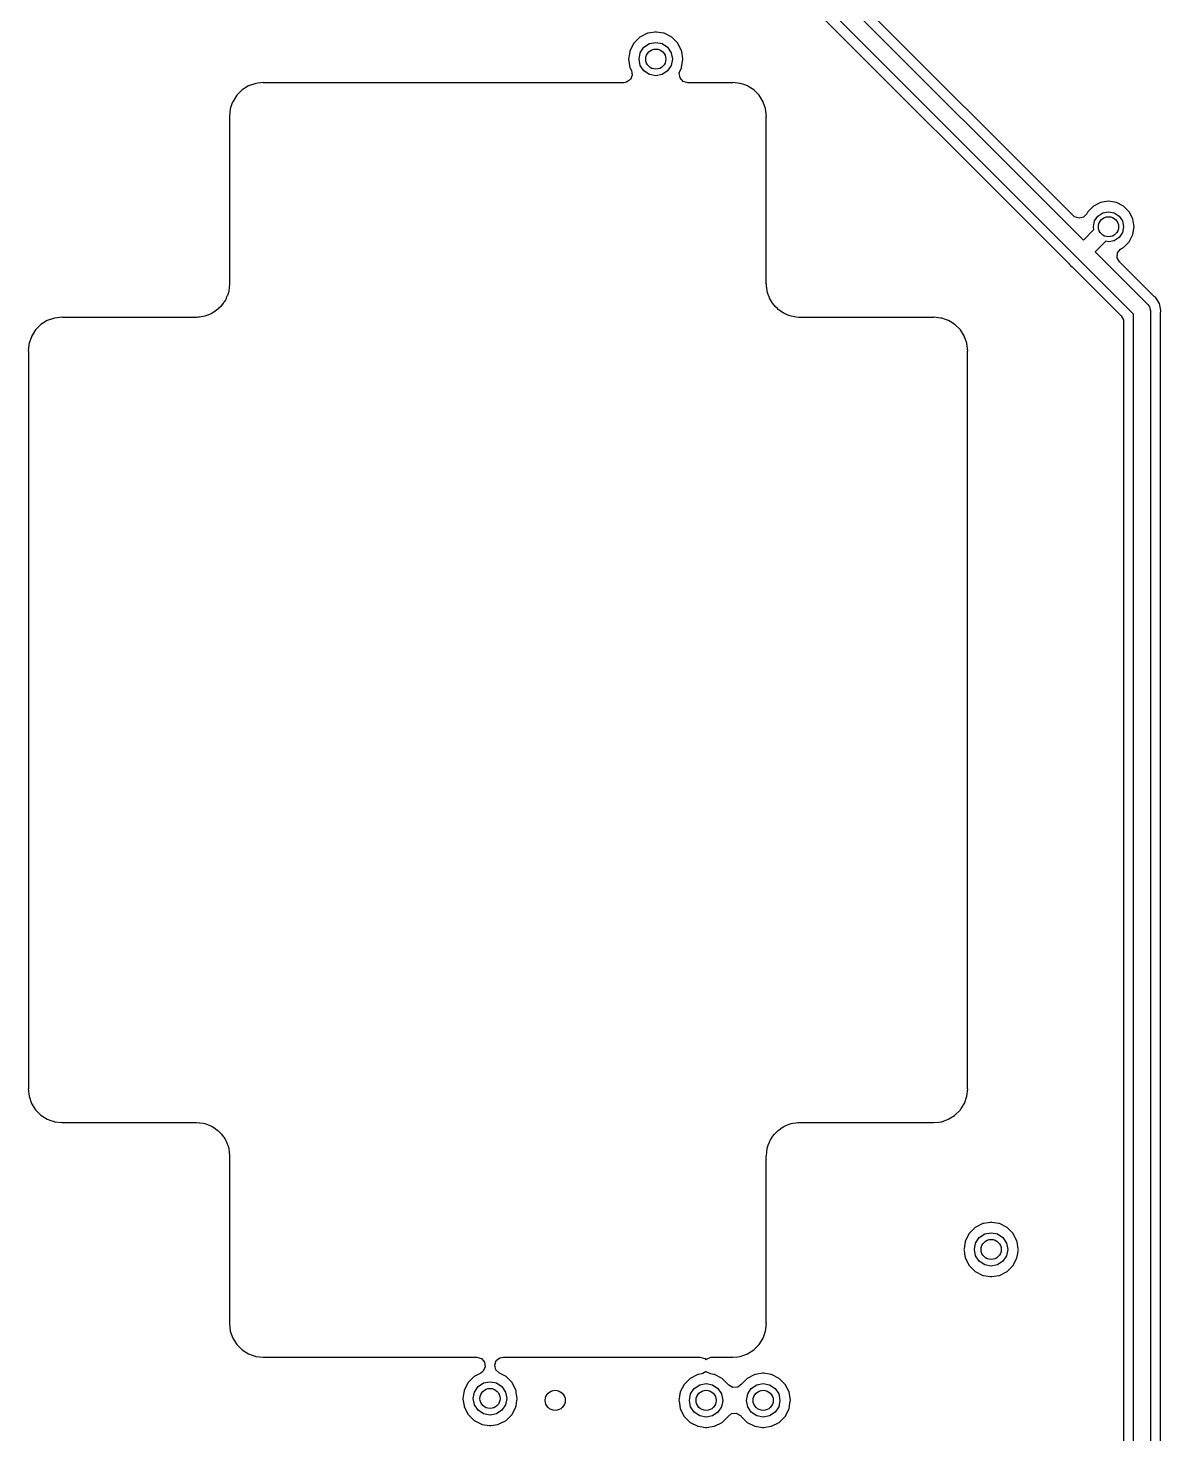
# Model space of a CAD drawing. Extents: x 4.53 to 6.3, y -4.68 to -2.19.
# Drawn here: x 5.143 to 5.808, y -3.484 to -2.659 of the extents above; entities that cross this region are included whole.
import ezdxf

# ---------------------------------------------------------------- set-up
doc = ezdxf.new("R2010")
doc.units = 0
doc.header["$MEASUREMENT"] = 0
doc.layers.add('BLACK', color=7, linetype='CONTINUOUS')

msp = doc.modelspace()

# ---------------------------------------------------------------- linework, layer by layer
at = {"layer": 'BLACK', "linetype": 'CONTINUOUS'}
for p, q in [((5.57435, -2.59495), (5.7628, -2.78339)), ((5.75695, -2.76917), (5.57964, -2.59186)), ((5.79232, -2.82684), (5.56883, -2.60335)), ((5.56783, -2.61072), (5.75402, -2.79692)), ((5.50243, -2.66425), (5.4989, -2.66778)), ((5.50688, -2.66198), (5.50243, -2.66425)), ((5.50726, -2.66192), (5.50688, -2.66198)), ((5.51143, -2.66126), (5.50726, -2.66192)), ((5.50726, -2.66192), (5.50726, -2.66192)), ((5.51181, -2.6612), (5.51143, -2.66126)), ((5.5122, -2.66126), (5.51181, -2.6612)), ((5.51636, -2.66192), (5.5122, -2.66126)), ((5.51674, -2.66198), (5.51636, -2.66192)), ((5.51636, -2.66192), (5.51636, -2.66192)), ((5.52119, -2.66425), (5.51674, -2.66198)), ((5.52473, -2.66778), (5.52119, -2.66425)), ((5.49657, -2.67262), (5.49633, -2.67409)), ((5.49663, -2.67223), (5.49657, -2.67262)), ((5.49657, -2.67262), (5.49657, -2.67262)), ((5.4989, -2.66778), (5.49663, -2.67223)), ((5.50197, -2.67717), (5.50272, -2.6734)), ((5.50272, -2.6734), (5.50485, -2.67021)), ((5.50485, -2.67021), (5.50804, -2.66807)), ((5.50804, -2.66807), (5.51181, -2.66732)), ((5.51181, -2.66732), (5.51558, -2.66807)), ((5.51558, -2.66807), (5.51877, -2.67021)), ((5.51877, -2.67021), (5.5209, -2.6734)), ((5.5209, -2.6734), (5.52165, -2.67717)), ((5.52699, -2.67223), (5.52473, -2.66778)), ((5.52705, -2.67262), (5.52699, -2.67223)), ((5.52729, -2.67409), (5.52705, -2.67262)), ((5.52705, -2.67262), (5.52705, -2.67262)), ((5.49633, -2.67409), (5.49585, -2.67717)), ((5.49585, -2.67717), (5.49663, -2.6821)), ((5.49663, -2.6821), (5.49681, -2.68245)), ((5.50272, -2.68093), (5.50197, -2.67717)), ((5.50485, -2.68413), (5.50272, -2.68093)), ((5.5209, -2.68093), (5.51877, -2.68413)), ((5.52165, -2.67717), (5.5209, -2.68093)), ((5.52682, -2.68245), (5.52699, -2.6821)), ((5.52699, -2.6821), (5.52778, -2.67717)), ((5.52778, -2.67717), (5.52729, -2.67409)), ((5.49698, -2.68917), (5.49469, -2.69078)), ((5.49681, -2.68245), (5.49751, -2.68383)), ((5.49803, -2.68658), (5.49698, -2.68917)), ((5.49751, -2.68383), (5.49803, -2.68658)), ((5.50804, -2.68626), (5.50485, -2.68413)), ((5.51181, -2.68701), (5.50804, -2.68626)), ((5.51558, -2.68626), (5.51181, -2.68701)), ((5.51877, -2.68413), (5.51558, -2.68626)), ((5.52562, -2.68538), (5.52611, -2.68383)), ((5.52602, -2.68815), (5.52562, -2.68538)), ((5.52785, -2.69026), (5.52602, -2.68815)), ((5.52611, -2.68383), (5.52682, -2.68245)), ((5.53053, -2.69105), (5.52785, -2.69026)), ((5.26584, -2.6984), (5.26347, -2.70216)), ((5.26898, -2.69525), (5.26584, -2.6984)), ((5.27274, -2.69289), (5.26898, -2.69525)), ((5.27694, -2.69142), (5.27274, -2.69289)), ((5.28136, -2.69092), (5.27694, -2.69142)), ((5.28136, -2.69104), (5.28136, -2.69092)), ((5.28136, -2.69105), (5.28136, -2.69104)), ((5.28137, -2.69105), (5.28136, -2.69105)), ((5.49309, -2.69105), (5.28137, -2.69105)), ((5.49469, -2.69078), (5.49309, -2.69105)), ((5.55694, -2.69105), (5.53053, -2.69105)), ((5.55695, -2.69088), (5.55694, -2.69088)), ((5.55694, -2.69088), (5.55694, -2.69105)), ((5.55695, -2.69092), (5.55695, -2.69088)), ((5.56109, -2.69139), (5.55695, -2.69092)), ((5.56136, -2.69142), (5.56109, -2.69139)), ((5.56109, -2.69139), (5.56109, -2.69139)), ((5.56163, -2.69151), (5.56136, -2.69142)), ((5.56402, -2.69235), (5.56163, -2.69151)), ((5.56163, -2.69151), (5.56163, -2.69151)), ((5.56556, -2.69289), (5.56402, -2.69235)), ((5.56579, -2.69304), (5.56556, -2.69289)), ((5.56585, -2.69307), (5.56579, -2.69304)), ((5.56579, -2.69304), (5.56579, -2.69304)), ((5.56932, -2.69525), (5.56585, -2.69307)), ((5.57246, -2.69839), (5.56932, -2.69525)), ((5.57483, -2.70216), (5.57246, -2.69839)), ((5.26201, -2.70635), (5.26151, -2.71077)), ((5.26321, -2.70291), (5.26201, -2.70635)), ((5.26338, -2.70242), (5.26321, -2.70291)), ((5.26347, -2.70216), (5.26338, -2.70242)), ((5.26338, -2.70242), (5.26338, -2.70242)), ((5.57492, -2.70242), (5.57483, -2.70216)), ((5.57621, -2.70609), (5.57492, -2.70242)), ((5.5763, -2.70635), (5.57621, -2.70609)), ((5.57621, -2.70609), (5.57621, -2.70609)), ((5.5768, -2.71077), (5.5763, -2.70635)), ((5.26151, -2.71077), (5.26147, -2.71077)), ((5.26147, -2.71077), (5.26147, -2.71078)), ((5.26147, -2.71078), (5.26163, -2.71078)), ((5.26163, -2.71078), (5.26163, -2.80892)), ((5.57667, -2.7108), (5.57667, -2.71077)), ((5.57667, -2.71077), (5.57667, -2.71077)), ((5.57667, -2.71077), (5.5768, -2.71077)), ((5.57667, -2.80892), (5.57667, -2.7108)), ((5.76876, -2.76348), (5.76545, -2.76679)), ((5.77293, -2.76136), (5.76876, -2.76348)), ((5.77756, -2.76062), (5.77293, -2.76136)), ((5.78218, -2.76136), (5.77756, -2.76062)), ((5.78636, -2.76348), (5.78218, -2.76136)), ((5.78967, -2.76679), (5.78636, -2.76348)), ((5.7576, -2.76972), (5.75695, -2.76917)), ((5.76025, -2.77062), (5.7576, -2.76972)), ((5.76296, -2.76995), (5.76025, -2.77062)), ((5.76488, -2.76791), (5.76296, -2.76995)), ((5.76527, -2.76714), (5.76488, -2.76791)), ((5.76545, -2.76679), (5.76527, -2.76714)), ((5.76527, -2.76714), (5.76527, -2.76714)), ((5.7687, -2.77559), (5.76938, -2.7722)), ((5.76938, -2.7722), (5.7713, -2.76933)), ((5.7713, -2.76933), (5.77417, -2.76741)), ((5.77417, -2.76741), (5.77756, -2.76673)), ((5.77756, -2.76673), (5.78095, -2.76741)), ((5.78095, -2.76741), (5.78382, -2.76933)), ((5.78382, -2.76933), (5.78574, -2.7722)), ((5.78574, -2.7722), (5.78642, -2.77559)), ((5.79179, -2.77097), (5.78967, -2.76679)), ((5.79253, -2.77559), (5.79179, -2.77097)), ((5.7628, -2.78339), (5.76902, -2.77717)), ((5.76902, -2.77717), (5.7687, -2.77559)), ((5.78574, -2.77898), (5.78382, -2.78185)), ((5.78642, -2.77559), (5.78574, -2.77898)), ((5.78967, -2.78439), (5.79179, -2.78022)), ((5.79179, -2.78022), (5.79253, -2.77559)), ((5.77598, -2.78413), (5.76975, -2.79035)), ((5.77756, -2.78445), (5.77598, -2.78413)), ((5.78095, -2.78377), (5.77756, -2.78445)), ((5.78382, -2.78185), (5.78095, -2.78377)), ((5.78284, -2.79096), (5.78451, -2.78872)), ((5.78451, -2.78872), (5.78523, -2.78827)), ((5.78523, -2.78827), (5.78601, -2.78788)), ((5.78601, -2.78788), (5.78636, -2.7877)), ((5.78601, -2.78788), (5.78601, -2.78788)), ((5.78636, -2.7877), (5.78967, -2.78439)), ((5.75402, -2.79692), (5.75464, -2.79767)), ((5.75464, -2.79767), (5.75498, -2.79817)), ((5.76975, -2.79035), (5.80072, -2.82132)), ((5.78264, -2.79375), (5.78284, -2.79096)), ((5.78398, -2.7962), (5.78264, -2.79375)), ((5.80381, -2.81603), (5.78398, -2.7962)), ((5.75498, -2.79817), (5.75547, -2.79851)), ((5.75547, -2.79851), (5.75623, -2.79912)), ((5.75623, -2.79912), (5.78494, -2.82784)), ((5.26113, -2.81328), (5.2609, -2.81426)), ((5.2614, -2.81124), (5.26113, -2.81328)), ((5.26141, -2.81114), (5.2614, -2.81124)), ((5.2616, -2.80947), (5.26141, -2.81114)), ((5.26163, -2.80892), (5.2616, -2.80947)), ((5.5767, -2.80947), (5.57667, -2.80892)), ((5.57689, -2.81114), (5.5767, -2.80947)), ((5.5769, -2.81123), (5.57689, -2.81114)), ((5.57691, -2.81132), (5.5769, -2.81123)), ((5.57717, -2.81326), (5.57691, -2.81132)), ((5.5774, -2.81425), (5.57717, -2.81326)), ((5.25642, -2.82238), (5.25517, -2.82363)), ((5.25684, -2.82189), (5.25642, -2.82238)), ((5.25794, -2.82046), (5.25684, -2.82189)), ((5.25821, -2.82008), (5.25794, -2.82046)), ((5.25845, -2.81968), (5.25821, -2.82008)), ((5.25914, -2.81859), (5.25845, -2.81968)), ((5.25952, -2.81785), (5.25914, -2.81859)), ((5.25971, -2.81739), (5.25952, -2.81785)), ((5.26023, -2.81613), (5.25971, -2.81739)), ((5.26033, -2.81587), (5.26023, -2.81613)), ((5.2609, -2.81426), (5.26033, -2.81587)), ((5.57799, -2.81594), (5.5774, -2.81425)), ((5.57809, -2.8162), (5.57799, -2.81594)), ((5.57877, -2.81783), (5.57809, -2.8162)), ((5.57915, -2.81857), (5.57877, -2.81783)), ((5.5801, -2.82008), (5.57915, -2.81857)), ((5.58012, -2.82011), (5.5801, -2.82008)), ((5.58038, -2.82049), (5.58012, -2.82011)), ((5.58144, -2.82187), (5.58038, -2.82049)), ((5.58187, -2.82235), (5.58144, -2.82187)), ((5.58316, -2.82364), (5.58187, -2.82235)), ((5.80072, -2.82132), (5.80125, -2.82203)), ((5.80125, -2.82203), (5.80139, -2.82214)), ((5.80139, -2.82214), (5.80142, -2.82225)), ((5.80142, -2.82225), (5.80157, -2.82245)), ((5.80157, -2.82245), (5.80182, -2.82364)), ((5.80456, -2.81665), (5.80381, -2.81603)), ((5.80506, -2.81698), (5.80456, -2.81665)), ((5.80746, -2.82057), (5.80506, -2.81698)), ((5.80766, -2.82157), (5.80746, -2.82057)), ((5.8083, -2.8248), (5.80766, -2.82157)), ((5.15463, -2.83068), (5.15087, -2.83305)), ((5.15883, -2.82922), (5.15463, -2.83068)), ((5.16325, -2.82872), (5.15883, -2.82922)), ((5.16325, -2.82884), (5.16325, -2.82872)), ((5.16326, -2.82884), (5.16325, -2.82884)), ((5.16325, -2.82884), (5.16325, -2.82884)), ((5.16371, -2.82884), (5.16326, -2.82884)), ((5.24174, -2.82884), (5.16371, -2.82884)), ((5.2423, -2.82881), (5.24174, -2.82884)), ((5.24313, -2.82872), (5.2423, -2.82881)), ((5.24382, -2.82864), (5.24313, -2.82872)), ((5.24391, -2.82863), (5.24382, -2.82864)), ((5.24607, -2.82834), (5.24391, -2.82863)), ((5.24706, -2.82811), (5.24607, -2.82834)), ((5.24867, -2.82754), (5.24706, -2.82811)), ((5.24892, -2.82744), (5.24867, -2.82754)), ((5.25064, -2.82673), (5.24892, -2.82744)), ((5.25138, -2.82635), (5.25064, -2.82673)), ((5.25287, -2.82542), (5.25138, -2.82635)), ((5.25325, -2.82515), (5.25287, -2.82542)), ((5.25468, -2.82405), (5.25325, -2.82515)), ((5.25517, -2.82363), (5.25468, -2.82405)), ((5.58365, -2.82407), (5.58316, -2.82364)), ((5.58397, -2.82432), (5.58365, -2.82407)), ((5.58502, -2.82513), (5.58397, -2.82432)), ((5.5854, -2.82539), (5.58502, -2.82513)), ((5.58684, -2.82629), (5.5854, -2.82539)), ((5.58694, -2.82636), (5.58684, -2.82629)), ((5.58768, -2.82674), (5.58694, -2.82636)), ((5.58932, -2.82742), (5.58768, -2.82674)), ((5.58958, -2.82752), (5.58932, -2.82742)), ((5.59126, -2.82811), (5.58958, -2.82752)), ((5.59225, -2.82835), (5.59126, -2.82811)), ((5.5942, -2.8286), (5.59225, -2.82835)), ((5.59428, -2.82861), (5.5942, -2.8286)), ((5.59575, -2.82878), (5.59428, -2.82861)), ((5.59604, -2.82881), (5.59575, -2.82878)), ((5.5966, -2.82884), (5.59604, -2.82881)), ((5.67505, -2.82884), (5.5966, -2.82884)), ((5.67506, -2.82868), (5.67505, -2.82868)), ((5.67505, -2.82868), (5.67505, -2.82884)), ((5.67506, -2.82872), (5.67506, -2.82868)), ((5.6792, -2.82918), (5.67506, -2.82872)), ((5.67947, -2.82921), (5.6792, -2.82918)), ((5.6792, -2.82918), (5.6792, -2.82918)), ((5.67974, -2.82931), (5.67947, -2.82921)), ((5.68248, -2.83027), (5.67974, -2.82931)), ((5.67974, -2.82931), (5.67974, -2.82931)), ((5.68367, -2.83068), (5.68248, -2.83027)), ((5.68555, -2.83186), (5.68367, -2.83068)), ((5.78494, -2.82784), (5.78628, -2.8303)), ((5.78628, -2.8303), (5.7864, -2.83135)), ((5.79232, -4.09142), (5.79232, -2.82684)), ((5.80182, -2.82364), (5.80217, -2.8248)), ((5.80217, -2.8248), (5.80217, -4.08917)), ((5.80809, -2.82636), (5.80819, -2.82539)), ((5.80809, -4.08295), (5.80809, -2.82636)), ((5.80819, -2.82539), (5.80821, -2.82528)), ((5.80821, -2.82528), (5.8083, -2.8248)), ((5.14773, -2.83619), (5.14536, -2.83995)), ((5.15087, -2.83305), (5.14773, -2.83619)), ((5.6872, -2.8329), (5.68555, -2.83186)), ((5.68743, -2.83305), (5.6872, -2.8329)), ((5.6872, -2.8329), (5.6872, -2.8329)), ((5.69058, -2.83619), (5.68743, -2.83305)), ((5.69294, -2.83995), (5.69058, -2.83619)), ((5.7864, -2.83135), (5.7864, -4.08765)), ((5.14378, -2.84516), (5.1434, -2.84857)), ((5.14386, -2.84443), (5.14378, -2.84516)), ((5.14389, -2.84415), (5.14386, -2.84443)), ((5.14386, -2.84443), (5.14386, -2.84443)), ((5.14399, -2.84389), (5.14389, -2.84415)), ((5.14527, -2.84022), (5.14399, -2.84389)), ((5.14536, -2.83995), (5.14527, -2.84022)), ((5.14527, -2.84022), (5.14527, -2.84022)), ((5.69303, -2.84022), (5.69294, -2.83995)), ((5.69432, -2.84389), (5.69303, -2.84022)), ((5.69441, -2.84415), (5.69432, -2.84389)), ((5.69432, -2.84389), (5.69432, -2.84389)), ((5.69491, -2.84857), (5.69441, -2.84415)), ((5.1434, -2.84857), (5.14336, -2.84856)), ((5.14336, -2.84856), (5.14336, -2.84857)), ((5.14336, -2.84857), (5.14352, -2.84857)), ((5.14352, -2.84857), (5.14352, -3.2816)), ((5.69478, -2.8486), (5.69478, -2.84857)), ((5.69478, -2.84857), (5.69478, -2.84857)), ((5.69478, -2.84857), (5.69491, -2.84857)), ((5.69478, -3.28163), (5.69478, -2.8486)), ((5.14352, -3.28164), (5.1434, -3.28164)), ((5.1434, -3.28164), (5.14389, -3.28605)), ((5.14352, -3.2816), (5.14352, -3.28163)), ((5.14352, -3.28163), (5.14352, -3.28164)), ((5.69441, -3.28605), (5.69491, -3.28164)), ((5.69495, -3.28163), (5.69478, -3.28163)), ((5.69491, -3.28164), (5.69495, -3.28164)), ((5.69495, -3.28164), (5.69495, -3.28163)), ((5.14389, -3.28605), (5.14536, -3.29025)), ((5.14536, -3.29025), (5.14773, -3.29401)), ((5.69111, -3.29316), (5.69279, -3.29049)), ((5.69279, -3.29048), (5.69294, -3.29025)), ((5.69279, -3.29049), (5.69279, -3.29048)), ((5.69294, -3.29025), (5.69441, -3.28605)), ((5.14773, -3.29401), (5.15087, -3.29716)), ((5.15087, -3.29716), (5.15463, -3.29952)), ((5.15463, -3.29952), (5.15673, -3.30025)), ((5.15673, -3.30025), (5.15857, -3.3009)), ((5.15857, -3.3009), (5.15857, -3.3009)), ((5.15857, -3.3009), (5.15883, -3.30099)), ((5.15883, -3.30099), (5.16325, -3.30149)), ((5.67801, -3.30116), (5.6792, -3.30102)), ((5.6792, -3.30102), (5.67947, -3.30099)), ((5.6792, -3.30102), (5.6792, -3.30102)), ((5.67947, -3.30099), (5.68367, -3.29952)), ((5.68367, -3.29952), (5.68391, -3.29937)), ((5.68391, -3.29937), (5.6872, -3.29731)), ((5.6872, -3.29731), (5.68743, -3.29716)), ((5.6872, -3.29731), (5.6872, -3.29731)), ((5.68743, -3.29716), (5.69058, -3.29401)), ((5.69058, -3.29401), (5.69111, -3.29316)), ((5.16325, -3.30149), (5.16324, -3.30152)), ((5.16324, -3.30152), (5.16325, -3.30153)), ((5.16325, -3.30153), (5.16325, -3.30136)), ((5.16325, -3.30136), (5.24171, -3.30136)), ((5.24171, -3.30136), (5.24226, -3.30139)), ((5.24226, -3.30139), (5.24402, -3.30159)), ((5.24402, -3.30159), (5.24411, -3.3016)), ((5.24411, -3.3016), (5.24603, -3.30185)), ((5.24603, -3.30185), (5.24605, -3.30186)), ((5.24605, -3.30186), (5.24704, -3.30209)), ((5.24704, -3.30209), (5.24873, -3.30268)), ((5.24873, -3.30268), (5.24899, -3.30278)), ((5.24899, -3.30278), (5.25062, -3.30346)), ((5.25062, -3.30346), (5.25136, -3.30384)), ((5.25136, -3.30384), (5.2529, -3.30481)), ((5.2529, -3.30481), (5.25328, -3.30507)), ((5.25328, -3.30507), (5.25466, -3.30613)), ((5.25466, -3.30613), (5.25514, -3.30656)), ((5.25514, -3.30656), (5.25643, -3.30785)), ((5.25643, -3.30785), (5.25686, -3.30834)), ((5.25686, -3.30834), (5.25792, -3.30971)), ((5.5804, -3.30968), (5.58142, -3.30836)), ((5.58142, -3.30836), (5.58185, -3.30787)), ((5.58185, -3.30787), (5.58318, -3.30654)), ((5.58318, -3.30654), (5.58367, -3.30611)), ((5.58367, -3.30611), (5.58499, -3.30509)), ((5.58499, -3.30509), (5.58537, -3.30483)), ((5.58537, -3.30483), (5.58696, -3.30383)), ((5.58696, -3.30383), (5.5877, -3.30345)), ((5.5877, -3.30345), (5.58926, -3.3028)), ((5.58926, -3.3028), (5.58951, -3.30271)), ((5.58951, -3.30271), (5.59128, -3.30209)), ((5.59128, -3.30209), (5.59227, -3.30185)), ((5.59227, -3.30185), (5.594, -3.30163)), ((5.594, -3.30163), (5.59409, -3.30161)), ((5.59409, -3.30161), (5.59516, -3.30149)), ((5.59516, -3.30149), (5.59607, -3.30139)), ((5.59607, -3.30139), (5.59663, -3.30136)), ((5.59663, -3.30136), (5.66459, -3.30136)), ((5.66459, -3.30136), (5.675, -3.30136)), ((5.675, -3.30136), (5.67506, -3.30136)), ((5.67506, -3.30149), (5.67801, -3.30116)), ((5.67506, -3.30136), (5.67506, -3.30149)), ((5.25792, -3.30971), (5.25818, -3.31009)), ((5.25818, -3.31009), (5.25915, -3.31163)), ((5.25915, -3.31163), (5.25953, -3.31237)), ((5.25953, -3.31237), (5.26021, -3.31401)), ((5.26021, -3.31401), (5.26031, -3.31427)), ((5.26031, -3.31427), (5.2609, -3.31595)), ((5.2609, -3.31595), (5.26114, -3.31694)), ((5.26114, -3.31694), (5.26139, -3.31888)), ((5.57692, -3.3188), (5.57716, -3.31696)), ((5.57716, -3.31696), (5.5774, -3.31597)), ((5.5774, -3.31597), (5.57802, -3.3142)), ((5.57802, -3.3142), (5.57811, -3.31395)), ((5.57811, -3.31395), (5.57876, -3.31239)), ((5.57876, -3.31239), (5.57914, -3.31165)), ((5.57914, -3.31165), (5.58014, -3.31006)), ((5.58014, -3.31006), (5.5804, -3.30968)), ((5.26139, -3.31888), (5.2614, -3.31898)), ((5.2614, -3.31898), (5.2616, -3.32073)), ((5.2616, -3.32073), (5.26163, -3.32129)), ((5.26163, -3.32129), (5.26163, -3.4194)), ((5.57667, -3.32129), (5.5767, -3.32073)), ((5.57667, -3.37598), (5.57667, -3.32129)), ((5.5767, -3.32073), (5.57691, -3.31889)), ((5.57691, -3.31889), (5.57692, -3.3188)), ((5.69575, -3.3666), (5.69348, -3.37105)), ((5.69928, -3.36307), (5.69575, -3.3666)), ((5.70373, -3.3608), (5.69928, -3.36307)), ((5.7017, -3.36902), (5.70489, -3.36689)), ((5.70411, -3.36074), (5.70373, -3.3608)), ((5.70828, -3.36008), (5.70411, -3.36074)), ((5.70411, -3.36074), (5.70411, -3.36074)), ((5.70489, -3.36689), (5.70866, -3.36614)), ((5.70866, -3.36002), (5.70828, -3.36008)), ((5.70905, -3.36008), (5.70866, -3.36002)), ((5.70866, -3.36614), (5.71243, -3.36689)), ((5.71321, -3.36074), (5.70905, -3.36008)), ((5.71243, -3.36689), (5.71562, -3.36902)), ((5.71359, -3.3608), (5.71321, -3.36074)), ((5.71321, -3.36074), (5.71321, -3.36074)), ((5.71804, -3.36307), (5.71359, -3.3608)), ((5.72158, -3.3666), (5.71804, -3.36307)), ((5.72384, -3.37105), (5.72158, -3.3666)), ((5.69342, -3.37144), (5.69276, -3.3756)), ((5.69348, -3.37105), (5.69342, -3.37144)), ((5.69342, -3.37144), (5.69342, -3.37144)), ((5.69882, -3.37598), (5.69957, -3.37222)), ((5.69957, -3.37222), (5.7017, -3.36902)), ((5.71562, -3.36902), (5.71775, -3.37222)), ((5.71775, -3.37222), (5.7185, -3.37598)), ((5.72391, -3.37144), (5.72384, -3.37105)), ((5.72456, -3.3756), (5.72391, -3.37144)), ((5.72391, -3.37144), (5.72391, -3.37144)), ((5.57667, -3.41942), (5.57667, -3.37598)), ((5.69276, -3.3756), (5.6927, -3.37598)), ((5.6927, -3.37598), (5.69276, -3.37637)), ((5.69276, -3.37637), (5.69308, -3.37842)), ((5.69308, -3.37842), (5.69348, -3.38092)), ((5.69348, -3.38092), (5.69575, -3.38537)), ((5.69957, -3.37975), (5.69882, -3.37598)), ((5.7017, -3.38294), (5.69957, -3.37975)), ((5.70489, -3.38508), (5.7017, -3.38294)), ((5.71562, -3.38294), (5.71243, -3.38508)), ((5.71775, -3.37975), (5.71562, -3.38294)), ((5.7185, -3.37598), (5.71775, -3.37975)), ((5.72158, -3.38537), (5.72384, -3.38092)), ((5.72384, -3.38092), (5.72424, -3.37842)), ((5.72424, -3.37842), (5.72456, -3.37637)), ((5.72463, -3.37598), (5.72456, -3.3756)), ((5.72456, -3.37637), (5.72463, -3.37598)), ((5.69575, -3.38537), (5.69928, -3.3889)), ((5.69928, -3.3889), (5.70373, -3.39117)), ((5.70373, -3.39117), (5.70411, -3.39123)), ((5.70411, -3.39123), (5.70411, -3.39123)), ((5.70411, -3.39123), (5.70828, -3.39189)), ((5.70866, -3.38583), (5.70489, -3.38508)), ((5.70828, -3.39189), (5.70866, -3.39195)), ((5.71243, -3.38508), (5.70866, -3.38583)), ((5.70866, -3.39195), (5.70905, -3.39189)), ((5.70905, -3.39189), (5.71321, -3.39123)), ((5.71321, -3.39123), (5.71359, -3.39117)), ((5.71321, -3.39123), (5.71321, -3.39123)), ((5.71359, -3.39117), (5.71804, -3.3889)), ((5.71804, -3.3889), (5.72158, -3.38537)), ((5.26163, -3.41943), (5.26151, -3.41943)), ((5.26151, -3.41943), (5.262, -3.42385)), ((5.26163, -3.4194), (5.26163, -3.41943)), ((5.26163, -3.41943), (5.26163, -3.41943)), ((5.262, -3.42385), (5.26347, -3.42804)), ((5.57483, -3.42804), (5.5763, -3.42385)), ((5.5763, -3.42385), (5.5768, -3.41943)), ((5.57684, -3.41942), (5.57667, -3.41942)), ((5.5768, -3.41943), (5.57684, -3.41944)), ((5.57684, -3.41944), (5.57684, -3.41942)), ((5.26347, -3.42804), (5.26584, -3.43181)), ((5.26584, -3.43181), (5.26898, -3.43495)), ((5.56932, -3.43495), (5.57247, -3.43181)), ((5.57247, -3.43181), (5.57483, -3.42804)), ((5.26898, -3.43495), (5.27274, -3.43732)), ((5.27274, -3.43732), (5.27484, -3.43805)), ((5.27484, -3.43805), (5.27668, -3.43869)), ((5.27668, -3.43869), (5.27668, -3.43869)), ((5.27668, -3.43869), (5.27694, -3.43878)), ((5.27694, -3.43878), (5.28136, -3.43928)), ((5.28136, -3.43928), (5.28135, -3.43932)), ((5.28135, -3.43932), (5.28136, -3.43932)), ((5.28136, -3.43932), (5.28136, -3.43916)), ((5.28136, -3.43916), (5.40679, -3.43916)), ((5.40679, -3.43916), (5.40947, -3.43994)), ((5.40947, -3.43994), (5.4113, -3.44206)), ((5.41726, -3.4439), (5.41816, -3.44126)), ((5.41816, -3.44126), (5.42035, -3.43952)), ((5.42035, -3.43952), (5.42222, -3.43916)), ((5.42222, -3.43916), (5.53795, -3.43916)), ((5.53795, -3.43916), (5.54064, -3.43994)), ((5.54064, -3.43994), (5.54128, -3.44069)), ((5.54128, -3.44069), (5.54153, -3.44032)), ((5.54153, -3.44032), (5.54409, -3.4392)), ((5.54409, -3.4392), (5.54472, -3.43916)), ((5.54472, -3.43916), (5.55689, -3.43916)), ((5.55689, -3.43916), (5.55695, -3.43916)), ((5.55695, -3.43928), (5.5599, -3.43895)), ((5.55695, -3.43916), (5.55695, -3.43928)), ((5.5599, -3.43895), (5.56109, -3.43882)), ((5.56109, -3.43882), (5.56136, -3.43879)), ((5.56109, -3.43882), (5.56109, -3.43882)), ((5.56136, -3.43879), (5.56556, -3.43732)), ((5.56556, -3.43732), (5.56932, -3.43495)), ((5.40904, -3.44854), (5.40512, -3.45053)), ((5.41054, -3.44736), (5.40904, -3.44854)), ((5.4117, -3.44482), (5.41054, -3.44736)), ((5.4113, -3.44206), (5.4117, -3.44482)), ((5.41793, -3.44662), (5.41726, -3.4439)), ((5.41997, -3.44854), (5.41793, -3.44662)), ((5.42389, -3.45053), (5.41997, -3.44854)), ((5.53641, -3.44938), (5.53196, -3.45165)), ((5.53679, -3.44932), (5.53641, -3.44938)), ((5.53873, -3.44902), (5.53679, -3.44932)), ((5.53679, -3.44932), (5.53679, -3.44932)), ((5.53935, -3.44888), (5.53873, -3.44902)), ((5.5413, -3.44762), (5.53935, -3.44888)), ((5.54142, -3.44782), (5.5413, -3.44762)), ((5.54395, -3.44902), (5.54142, -3.44782)), ((5.54589, -3.44932), (5.54395, -3.44902)), ((5.54627, -3.44938), (5.54589, -3.44932)), ((5.54589, -3.44932), (5.54589, -3.44932)), ((5.55072, -3.45165), (5.54627, -3.44938)), ((5.56991, -3.44938), (5.56546, -3.45165)), ((5.57029, -3.44932), (5.56991, -3.44938)), ((5.57446, -3.44866), (5.57029, -3.44932)), ((5.57029, -3.44932), (5.57029, -3.44932)), ((5.57484, -3.4486), (5.57446, -3.44866)), ((5.57523, -3.44866), (5.57484, -3.4486)), ((5.57939, -3.44932), (5.57523, -3.44866)), ((5.57978, -3.44938), (5.57939, -3.44932)), ((5.57939, -3.44932), (5.57939, -3.44932)), ((5.58423, -3.45165), (5.57978, -3.44938)), ((5.40159, -3.45407), (5.39932, -3.45852)), ((5.40512, -3.45053), (5.40159, -3.45407)), ((5.40541, -3.45968), (5.40754, -3.45649)), ((5.40754, -3.45649), (5.41074, -3.45436)), ((5.41074, -3.45436), (5.4145, -3.45361)), ((5.4145, -3.45361), (5.41827, -3.45436)), ((5.41827, -3.45436), (5.42146, -3.45649)), ((5.42146, -3.45649), (5.4236, -3.45968)), ((5.42742, -3.45407), (5.42389, -3.45053)), ((5.42969, -3.45852), (5.42742, -3.45407)), ((5.52842, -3.45518), (5.52616, -3.45963)), ((5.53196, -3.45165), (5.52842, -3.45518)), ((5.53225, -3.4608), (5.53438, -3.45761)), ((5.53438, -3.45761), (5.53757, -3.45547)), ((5.53757, -3.45547), (5.54134, -3.45472)), ((5.54134, -3.45472), (5.54511, -3.45547)), ((5.54511, -3.45547), (5.5483, -3.45761)), ((5.5483, -3.45761), (5.55043, -3.4608)), ((5.55425, -3.45518), (5.55072, -3.45165)), ((5.55433, -3.45534), (5.55425, -3.45518)), ((5.55463, -3.45569), (5.55433, -3.45534)), ((5.55711, -3.45699), (5.55463, -3.45569)), ((5.55989, -3.45675), (5.55711, -3.45699)), ((5.56192, -3.45518), (5.55989, -3.45675)), ((5.56193, -3.45518), (5.56192, -3.45518)), ((5.56546, -3.45165), (5.56193, -3.45518)), ((5.56575, -3.4608), (5.56788, -3.45761)), ((5.56788, -3.45761), (5.57108, -3.45547)), ((5.57108, -3.45547), (5.57484, -3.45472)), ((5.57484, -3.45472), (5.57861, -3.45547)), ((5.57861, -3.45547), (5.5818, -3.45761)), ((5.5818, -3.45761), (5.58394, -3.4608)), ((5.58776, -3.45518), (5.58423, -3.45165)), ((5.59002, -3.45963), (5.58776, -3.45518)), ((5.39908, -3.46002), (5.39854, -3.46345)), ((5.39854, -3.46345), (5.3986, -3.46384)), ((5.3986, -3.46384), (5.39923, -3.46782)), ((5.39926, -3.4589), (5.39908, -3.46002)), ((5.39932, -3.45852), (5.39926, -3.4589)), ((5.39926, -3.4589), (5.39926, -3.4589)), ((5.40466, -3.46345), (5.40541, -3.45968)), ((5.40541, -3.46722), (5.40466, -3.46345)), ((5.4236, -3.45968), (5.42435, -3.46345)), ((5.42435, -3.46345), (5.4236, -3.46722)), ((5.42975, -3.4589), (5.42969, -3.45852)), ((5.42992, -3.46002), (5.42975, -3.4589)), ((5.42975, -3.4589), (5.42975, -3.4589)), ((5.42978, -3.46782), (5.43029, -3.46457)), ((5.43047, -3.46345), (5.42992, -3.46002)), ((5.43029, -3.46457), (5.43041, -3.46384)), ((5.43041, -3.46384), (5.43047, -3.46345)), ((5.52616, -3.45963), (5.52537, -3.46457)), ((5.52537, -3.46457), (5.52544, -3.46495)), ((5.52544, -3.46495), (5.52589, -3.46782)), ((5.5315, -3.46457), (5.53225, -3.4608)), ((5.53225, -3.46833), (5.5315, -3.46457)), ((5.55043, -3.4608), (5.55118, -3.46457)), ((5.55118, -3.46457), (5.55043, -3.46833)), ((5.565, -3.46457), (5.56575, -3.4608)), ((5.56575, -3.46833), (5.565, -3.46457)), ((5.58394, -3.4608), (5.58468, -3.46457)), ((5.58468, -3.46457), (5.58394, -3.46833)), ((5.59081, -3.46457), (5.59002, -3.45963)), ((5.59029, -3.46782), (5.59075, -3.46495)), ((5.59075, -3.46495), (5.59081, -3.46457)), ((5.39923, -3.46782), (5.39932, -3.46838)), ((5.39932, -3.46838), (5.40159, -3.47283)), ((5.40159, -3.47283), (5.40512, -3.47636)), ((5.40754, -3.47041), (5.40541, -3.46722)), ((5.41074, -3.47254), (5.40754, -3.47041)), ((5.4145, -3.47329), (5.41074, -3.47254)), ((5.41827, -3.47254), (5.4145, -3.47329)), ((5.42146, -3.47041), (5.41827, -3.47254)), ((5.4236, -3.46722), (5.42146, -3.47041)), ((5.42389, -3.47636), (5.42742, -3.47283)), ((5.42742, -3.47283), (5.42969, -3.46838)), ((5.42969, -3.46838), (5.42978, -3.46782)), ((5.52589, -3.46782), (5.52616, -3.4695)), ((5.52616, -3.4695), (5.52842, -3.47395)), ((5.52842, -3.47395), (5.53196, -3.47748)), ((5.53438, -3.47153), (5.53225, -3.46833)), ((5.53757, -3.47366), (5.53438, -3.47153)), ((5.54134, -3.47441), (5.53757, -3.47366)), ((5.54511, -3.47366), (5.54134, -3.47441)), ((5.5483, -3.47153), (5.54511, -3.47366)), ((5.55043, -3.46833), (5.5483, -3.47153)), ((5.55072, -3.47748), (5.55425, -3.47395)), ((5.55425, -3.47395), (5.55426, -3.47395)), ((5.55426, -3.47395), (5.55629, -3.47238)), ((5.55629, -3.47238), (5.55908, -3.47214)), ((5.55908, -3.47214), (5.56155, -3.47345)), ((5.56155, -3.47345), (5.56185, -3.47379)), ((5.56185, -3.47379), (5.56193, -3.47395)), ((5.56193, -3.47395), (5.56546, -3.47748)), ((5.56788, -3.47153), (5.56575, -3.46833)), ((5.57108, -3.47366), (5.56788, -3.47153)), ((5.57484, -3.47441), (5.57108, -3.47366)), ((5.57861, -3.47366), (5.57484, -3.47441)), ((5.5818, -3.47153), (5.57861, -3.47366)), ((5.58394, -3.46833), (5.5818, -3.47153)), ((5.58423, -3.47748), (5.58776, -3.47395)), ((5.58776, -3.47395), (5.59002, -3.4695)), ((5.59002, -3.4695), (5.59029, -3.46782)), ((5.40512, -3.47636), (5.40957, -3.47863)), ((5.40957, -3.47863), (5.40996, -3.47869)), ((5.40996, -3.47869), (5.40996, -3.47869)), ((5.40996, -3.47869), (5.41412, -3.47935)), ((5.41412, -3.47935), (5.4145, -3.47941)), ((5.4145, -3.47941), (5.41489, -3.47935)), ((5.41489, -3.47935), (5.41905, -3.47869)), ((5.41905, -3.47869), (5.41944, -3.47863)), ((5.41905, -3.47869), (5.41905, -3.47869)), ((5.41944, -3.47863), (5.42389, -3.47636)), ((5.53196, -3.47748), (5.53641, -3.47975)), ((5.53641, -3.47975), (5.53679, -3.47981)), ((5.53679, -3.47981), (5.53679, -3.47981)), ((5.53679, -3.47981), (5.54095, -3.48047)), ((5.54095, -3.48047), (5.54134, -3.48053)), ((5.54134, -3.48053), (5.54172, -3.48047)), ((5.54172, -3.48047), (5.54589, -3.47981)), ((5.54589, -3.47981), (5.54627, -3.47975)), ((5.54589, -3.47981), (5.54589, -3.47981)), ((5.54627, -3.47975), (5.55072, -3.47748)), ((5.56546, -3.47748), (5.56991, -3.47975)), ((5.56991, -3.47975), (5.57029, -3.47981)), ((5.57029, -3.47981), (5.57029, -3.47981)), ((5.57029, -3.47981), (5.57446, -3.48047)), ((5.57446, -3.48047), (5.57484, -3.48053)), ((5.57484, -3.48053), (5.57523, -3.48047)), ((5.57523, -3.48047), (5.57939, -3.47981)), ((5.57939, -3.47981), (5.57978, -3.47975)), ((5.57939, -3.47981), (5.57939, -3.47981)), ((5.57978, -3.47975), (5.58423, -3.47748))]:
    msp.add_line(p, q, dxfattribs=at)
at = {"layer": 'BLACK'}
for centre in [(5.51181, -2.67717), (5.77756, -2.77559), (5.70866, -3.37598), (5.4145, -3.46345), (5.45276, -3.46457), (5.54134, -3.46457), (5.57484, -3.46457)]:
    msp.add_circle(centre, 0.00591, dxfattribs=at)

doc.saveas('drawing.dxf')
